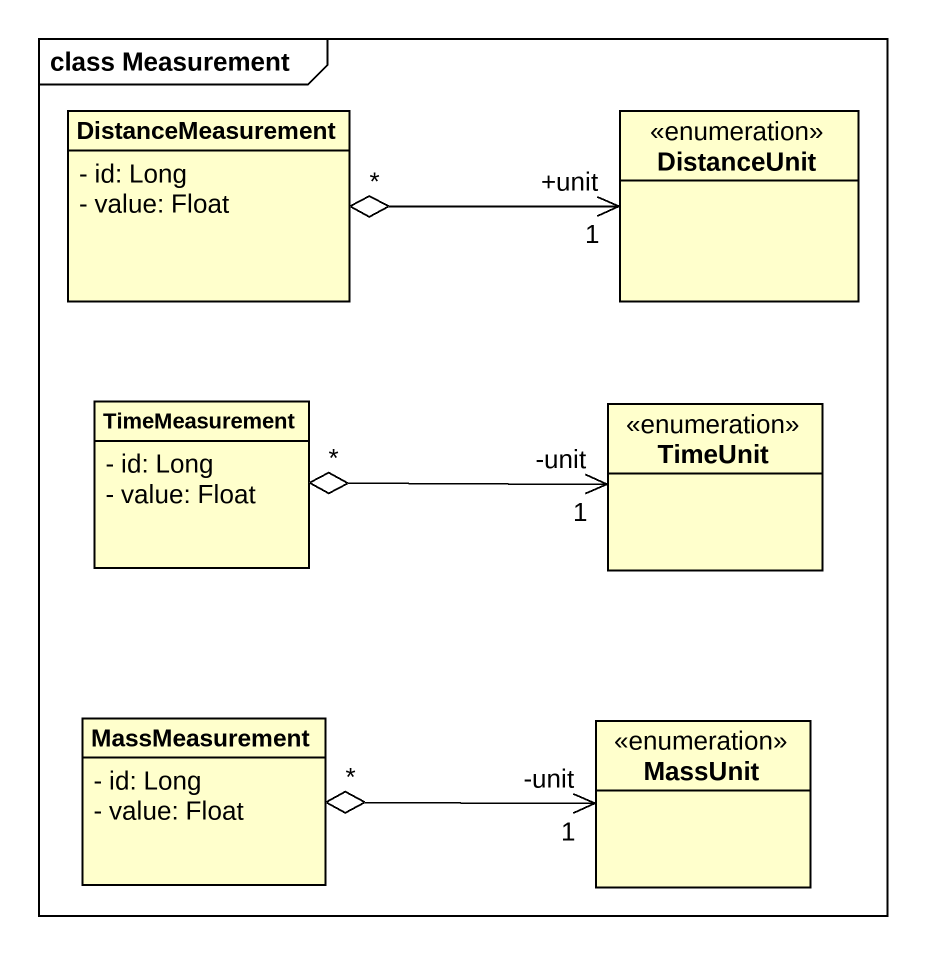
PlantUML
@startuml
mainframe class Measurement
hide circle
hide empty members
skinparam classAttributeIconSize 0
class DistanceMeasurement {
  - id: Long
  - value: Float
}
enum DistanceUnit
class TimeMeasurement {
  - id: Long
  - value: Float
}
enum TimeUnit
class MassMeasurement {
  - id: Long
  - value: Float
}
enum MassUnit
DistanceMeasurement "*" o-right-> "+unit\n1" DistanceUnit
TimeMeasurement "*" o-right-> "-unit\n1" TimeUnit
MassMeasurement "*" o-right-> "-unit\n1" MassUnit
@enduml
